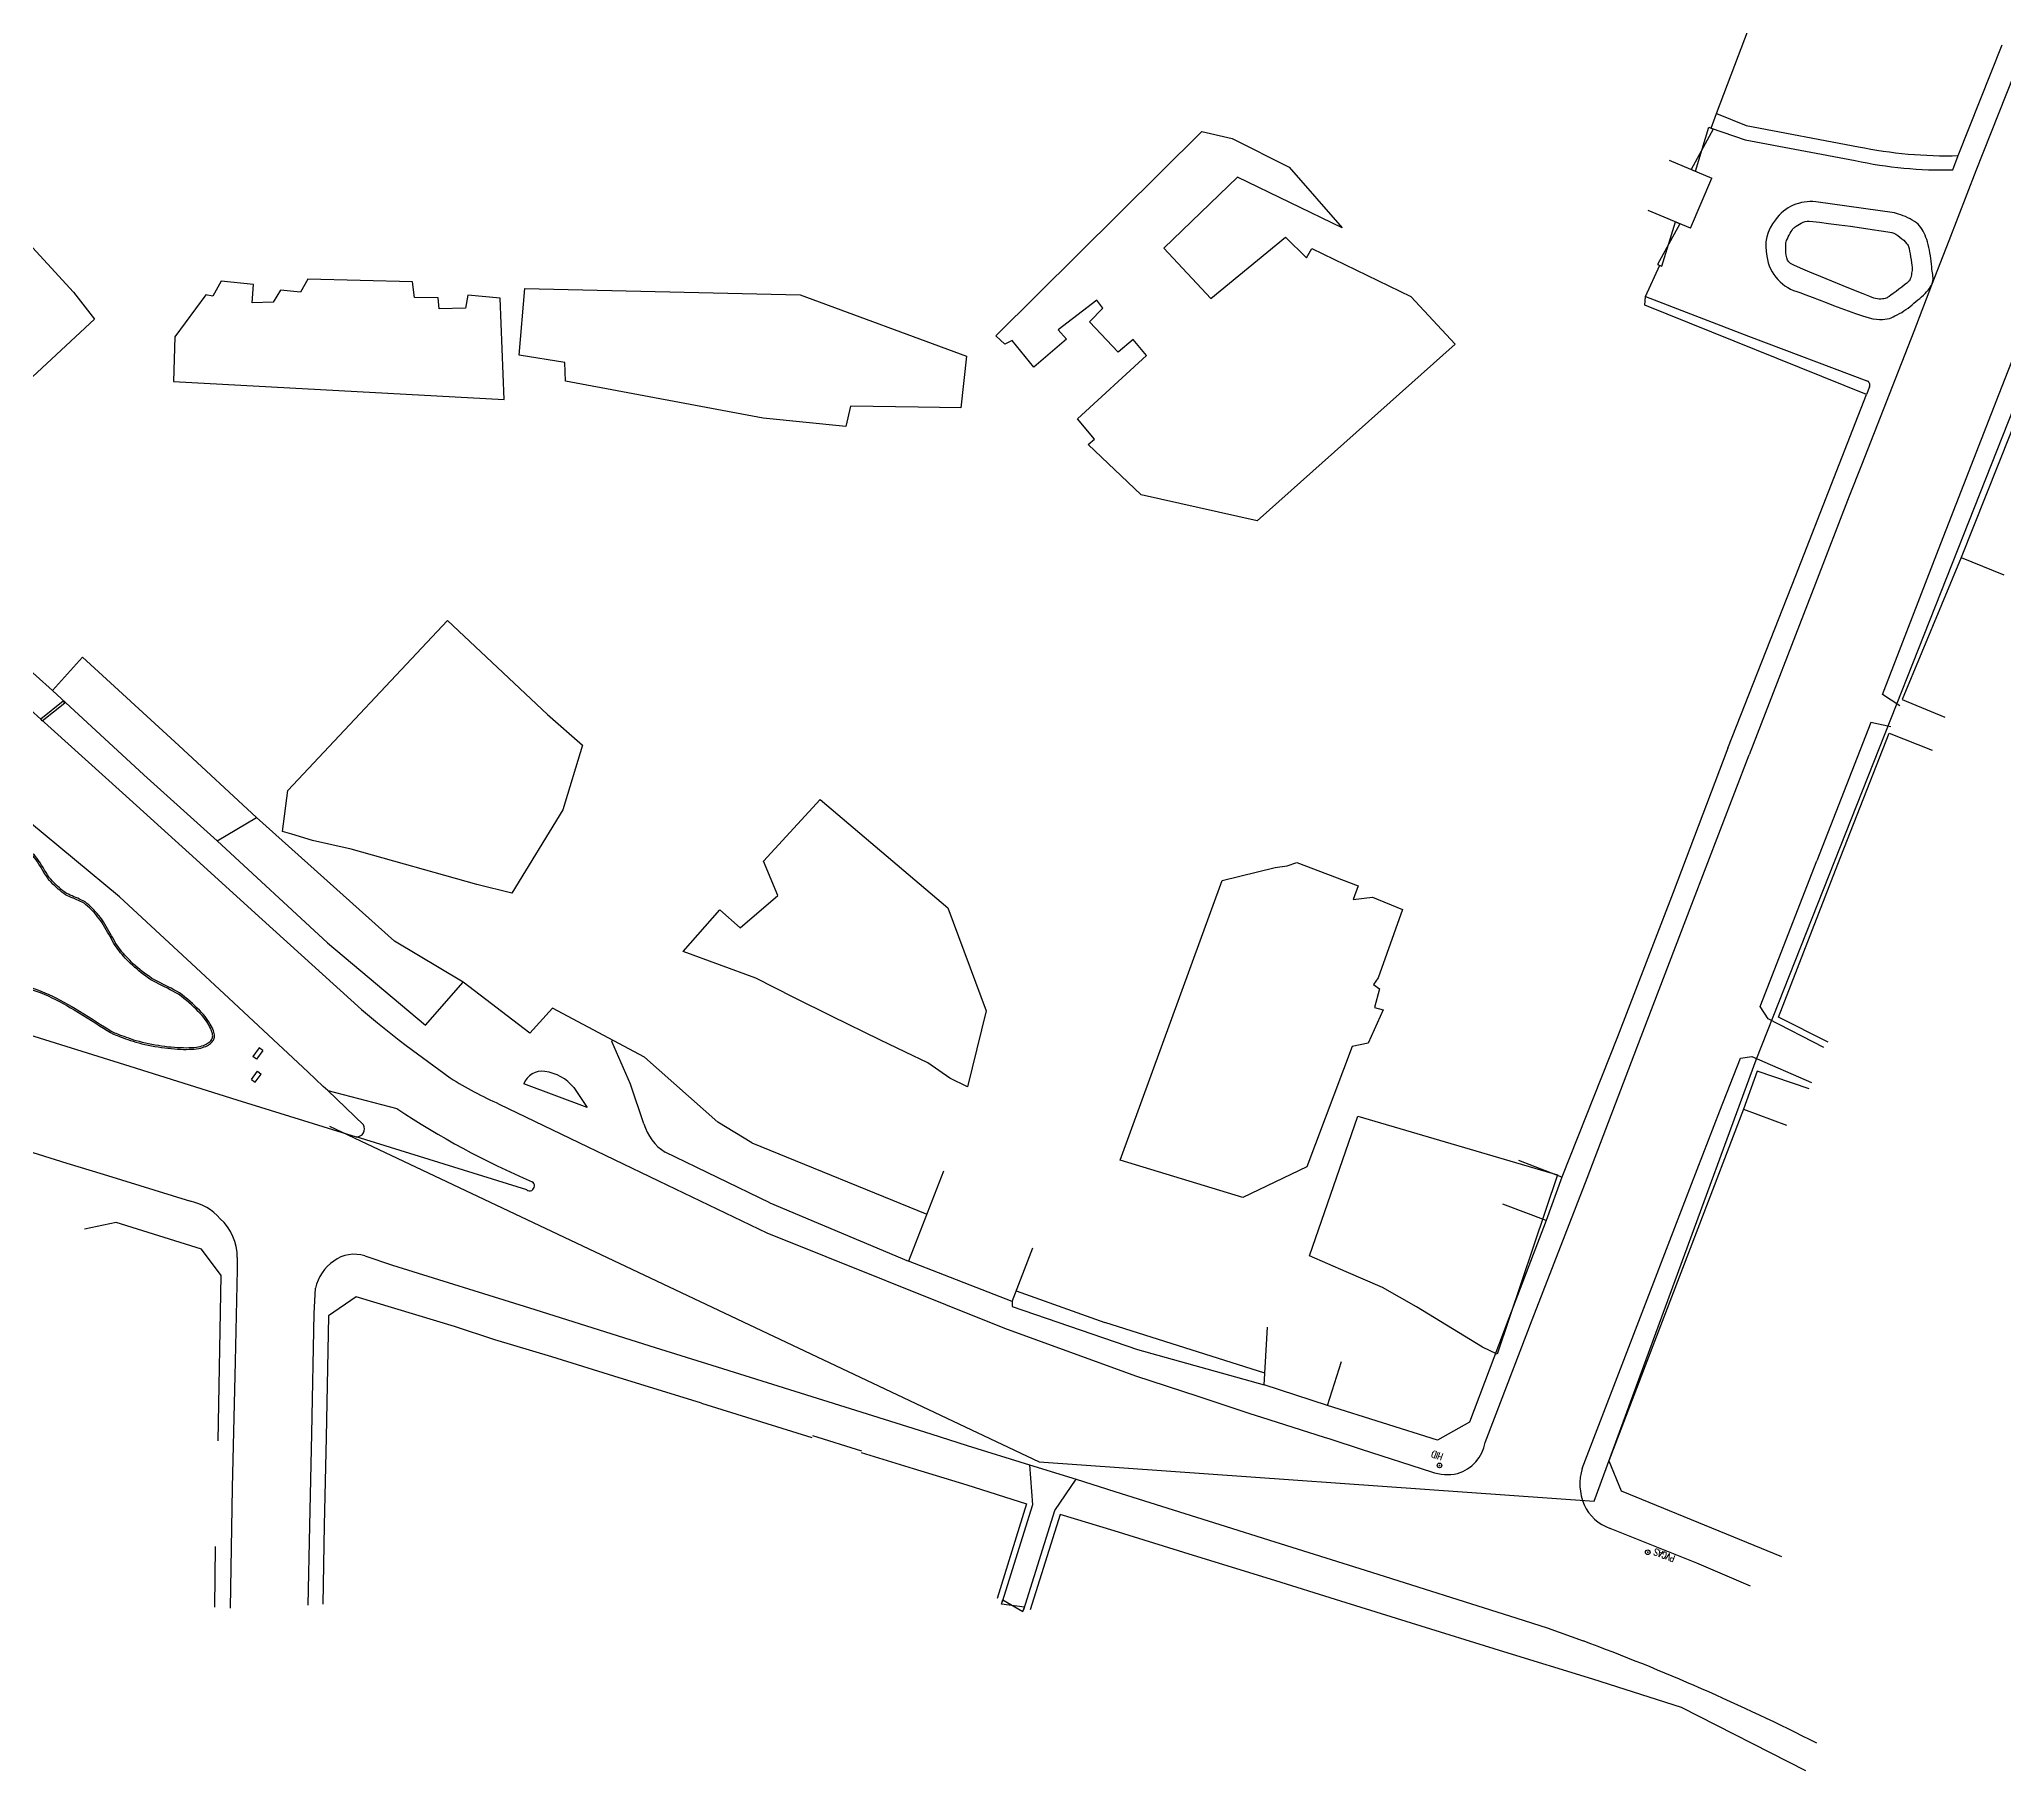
# Model space of a CAD drawing. Header units: metres. Extents: x 320405 to 332543, y 7395686 to 7410003.
# Drawn here: x 327335.7 to 327548.4, y 7397083.1 to 7397270.5 of the extents above; entities that cross this region are included whole.
import ezdxf

# ---------------------------------------------------------------- set-up
doc = ezdxf.new("R2010")
doc.units = ezdxf.units.M
doc.header["$LTSCALE"] = 10
doc.header["$MEASUREMENT"] = 0
doc.linetypes.add('CONTINUO', pattern=[0])
for name, color, linetype in [('Edificações', 30, 'Continuous'), ('POLIGONAL', 252, 'CONTINUO'), ('T-ALVENARIA', 45, 'CONTINUO'), ('T-CIMENTADO', 252, 'Continuous'), ('T-GRELHA', 252, 'CONTINUO'), ('T-GUIA', 230, 'Continuous'), ('T-HIDRANTE', 3, 'Continuous'), ('T-HIDRANTE-DESCRIÇÃO', 252, 'Continuous'), ('T-MONUMENTO', 252, 'CONTINUO'), ('T-MURETA', 45, 'CONTINUO'), ('T-MURO', 30, 'CONTINUO'), ('T-PORTAO', 45, 'CONTINUO'), ('T-PVGAS', 3, 'CONTINUO'), ('T-PVGAS-DESCRIÇÃO', 252, 'Continuous'), ('Vias Primárias', 230, 'Continuous')]:
    doc.layers.add(name, color=color, linetype=linetype)
doc.styles.add('SIMPLEX', font='simplex', dxfattribs={"height": 0.2})
doc.styles.get("Standard").update_dxf_attribs({"font": 'arial.ttf'})

# ---------------------------------------------------------------- blocks, each defined once
blk = doc.blocks.new('SIMB_CIRCULO')
at = {"color": 0, "linetype": 'Continuous'}
blk.add_circle((0, 0), 0.25, dxfattribs=at)
at = {"color": 0}
blk.add_point((0, 0), dxfattribs=at)
for tag in ['desc:', 'cota:', 'pto:']:
    blk.add_attdef(tag, (0, 0), '', height=1)
blk = doc.blocks.new('topografia ÁGUA BRANCA - LAPA_X')
at = {"layer": 'Edificações', "linetype": 'CONTINUO', "flags": 128}
for points in [[(154918.1666357777, 253103.6690254427), (154912.8387103996, 253090.0089691658), (154908.4506793341, 253078.8996234694), (154901.8010026821, 253062.1111927732), (154895.4636598431, 253046.7207364729)], [(154867.587171856, 253090.3010639187), (154878.767751309, 253086.0424243749)], [(154878.767751309, 253086.0424243749), (154891.568757572, 253081.2304157544)], [(154891.860800893, 253080.5773808346), (154891.5338688441, 253079.7349044496)], [(154883.9268410729, 253060.1319901502), (154891.5338688441, 253079.7349044496)], [(154771.0406470667, 252998.5182213782), (154767.3568616603, 253000.7185472132), (154759.4128265336, 253007.770783539), (154749.4452988585, 253013.0579512175), (154747.0087555578, 253010.3409097627), (154739.782992951, 253015.8247689354), (154732.3241889142, 253020.2794862548), (154717.3743918139, 253033.6097236527), (154708.9565602867, 253041.3907591848), (154698.5198945351, 253050.9333123576), (154695.2788932329, 253047.3182331815), (154679.3104260107, 253061.5942168486)], [(154876.6155114986, 253041.4302303409), (154883.9268410729, 253060.1319901502)], [(154887.5059300222, 253009.6253492235), (154882.133713549, 253012.2990031375), (154888.5316936387, 253028.8711120343), (154894.0613899888, 253043.0580890423)], [(154876.6155114986, 253041.4302303409), (154870.7288888425, 253025.8004959585), (154864.6996192185, 253010.1357714256), (154858.7321520169, 252994.9463683574), (154857.0177175628, 252990.2626063731), (154853.0164129858, 252979.6751195819), (154848.7661002612, 252968.4174903927), (154845.3218296931, 252966.4614855603), (154833.4088913452, 252970.1913918729), (154826.5366882587, 252972.3922575661), (154826.9110914984, 252978.6508379338)], [(154885.4839026793, 253004.5678861456), (154879.8535940332, 253006.4498159392), (154878.3554142784, 253002.3473414025), (154873.4382739544, 252989.4196890854), (154867.9370237998, 252975.0190210209), (154863.8436785955, 252964.2251394196), (154865.2167878882, 252961.0105682023), (154882.5736224423, 252953.9195676621)], [(154771.0406470667, 252998.5182213782), (154790.0040717691, 252990.7943820925)], [(154791.7996369129, 252995.4608263143), (154788.0468962016, 252985.7079330563)], [(154702.2704220439, 252989.7488402824), (154698.8398490707, 252989.0394638258)], [(154713.3675954447, 252966.1353970915), (154713.6520443643, 252984.0186836788), (154711.5151636363, 252986.8890172514), (154702.2704220439, 252989.7488402824)], [(154799.2640430256, 252981.3917734824), (154788.0468962016, 252985.7079330563)], [(154765.6623413391, 252970.3005067289), (154756.1587643888, 252973.2286093563), (154749.4601949372, 252975.3029861204), (154743.273992438, 252977.1234048151), (154738.9179187929, 252978.5464384869), (154728.2571418006, 252981.7336812301), (154725.2639803011, 252979.6743873552), (154725.0349466803, 252966.5054644671), (154724.8462082443, 252957.0299504513), (154724.7203132684, 252948.4668682674)], [(154799.6949807653, 252982.5117255638), (154809.2991234551, 252979.103808442)], [(154826.6125133311, 252973.6597607878), (154809.2991234551, 252979.103808442)], [(154765.6623413391, 252970.3005067289), (154777.6175421944, 252966.6251752168)], [(154777.6760141814, 252966.8164368876), (154782.9919276559, 252965.1912705772)], [(154782.9334556689, 252965.0000089064), (154788.5856596448, 252963.2712711417), (154794.3890570494, 252961.5044246571), (154800.8437951108, 252959.4889011432), (154797.6788099732, 252949.2124560292)], [(154885.2565542647, 252930.7316008364), (154871.7728835819, 252937.537206815), (154862.1766979726, 252940.6087048917), (154852.5368235304, 252943.5557280504), (154842.54723953, 252946.6446934459), (154834.8740961194, 252949.0129031007), (154827.2697065971, 252951.3543688089), (154818.9253367008, 252953.910914321), (154810.3288896586, 252956.5482722826), (154804.496567578, 252958.3273510908), (154801.2539290721, 252947.9875198195)], [(154713.0294920702, 252948.1380101964), (154713.0827597998, 252954.7047765069)]]:
    blk.add_lwpolyline(points, dxfattribs=at)
at = {"layer": 'Edificações', "linetype": 'CONTINUO'}
blk.add_arc((154891.3917048687, 253080.7594164369), 0.5031779412594335, 338.7909501782512, 69.39832671306284, dxfattribs=at)
at = {"layer": 'POLIGONAL', "color": 252, "linetype": 'CONTINUO', "flags": 128}
blk.add_lwpolyline([(154725.3533, 253000.2139), (154802.1953725013, 252964.0236029522), (154862.269367239, 252959.887357092), (154879.7358836036, 253007.6994574898), (154911.7327730487, 253089.0926030147)], dxfattribs=at)
at = {"layer": 'T-ALVENARIA', "flags": 128}
for points in [[(154870.1386137669, 253105.0732596354), (154874.7502261884, 253103.1411543396)], [(154872.4675141223, 253097.6927021611), (154874.7502261884, 253103.1411543396)], [(154872.4675141223, 253097.6927021611), (154867.8559017008, 253099.6248074569)]]:
    blk.add_lwpolyline(points, dxfattribs=at)
at = {"layer": 'T-CIMENTADO', "flags": 128}
for points in [[(154901.4256789707, 253105.6200074063), (154906.1437939937, 253117.6289089945)], [(154875.2591710871, 253110.126834305), (154878.4799117317, 253108.8353930471), (154890.6180505322, 253106.5571124913)], [(154695.2788932329, 253047.3182331815), (154705.1746860966, 253038.2322572611), (154713.145088255, 253031.1002060628), (154717.3743918139, 253033.6097236527)], [(154713.145088255, 253031.1002060628), (154725.1064352149, 253020.0798249132), (154735.7121308685, 253011.1696551809), (154739.782992951, 253015.8247689354)], [(154755.8738687879, 253009.4392644251), (154755.9602718082, 253009.602154)], [(154759.3701996883, 253000.5369896409), (154757.9114420055, 253004.8261972729), (154755.8738687879, 253009.4392644251)], [(154753.209487629, 253002.2895436765), (154746.3536902019, 253004.8428802593)], [(154751.7729432767, 253004.4553668528), (154753.209487629, 253002.2895436765)], [(154772.9941228996, 252992.019630738), (154761.669515155, 252997.4577766143)], [(154858.7321520169, 252994.9463683574), (154854.0569733241, 252996.7201053075)], [(154772.9941228996, 252992.019630738), (154788.0468962016, 252985.7079330563)], [(154857.0177175628, 252990.2626063731), (154852.331357929, 252992.0057974681)], [(154799.2640430256, 252981.3917734824), (154799.2427019167, 252980.8412399569), (154812.8253242518, 252976.1987570998), (154826.5366882587, 252972.3922575661)], [(154833.4088913452, 252970.1913918729), (154834.9183851197, 252974.9581195917)]]:
    blk.add_lwpolyline(points, dxfattribs=at)
blk.add_lwpolyline([(154885.2897524023, 253098.4894715433), (154885.6930266968, 253098.4533927216), (154886.4232788818, 253098.3698058549), (154887.3988141581, 253098.2494989281), (154888.5379377267, 253098.1032599261), (154889.7589547884, 253097.9418768334), (154890.9801705441, 253097.7761376351), (154892.1198901946, 253097.6168303158), (154893.0964189409, 253097.4747428605), (154893.8280619839, 253097.3606632537), (154894.2331245243, 253097.2853794805), (154894.4528558653, 253097.2105297041), (154894.6790537993, 253097.0966422718), (154894.9058462619, 253096.9528404439), (154895.1273611885, 253096.7882474813), (154895.3377265146, 253096.6119866443), (154895.5310701756, 253096.4331811934), (154895.7015201069, 253096.2609543892), (154895.843204244, 253096.1044294922), (154895.9502505224, 253095.9727297629), (154896.0167868776, 253095.8749784617), (154896.0645538643, 253095.7495270046), (154896.117628989, 253095.5423002188), (154896.173645614, 253095.2737814823), (154896.2302371021, 253094.9644541735), (154896.2850368157, 253094.6348016703), (154896.3356781173, 253094.3053073508), (154896.3797943695, 253093.9964545931), (154896.4150189348, 253093.7287267752), (154896.4389851758, 253093.5226072752), (154896.449326455, 253093.3985794713), (154896.447963246, 253093.3052647579), (154896.4387820918, 253093.1827235551), (154896.422365459, 253093.0385977793), (154896.3992958146, 253092.8805293475), (154896.3701556248, 253092.7161601757), (154896.3355273566, 253092.5531321809), (154896.2959934765, 253092.3990872793), (154896.2521364512, 253092.2616673877), (154896.2045387473, 253092.1485144225), (154896.1537828315, 253092.0672703004), (154896.0537587099, 253091.9692927947), (154895.8712935642, 253091.8112678431), (154895.6263756243, 253091.6088296084), (154895.3389931207, 253091.3776122534), (154895.0291342833, 253091.1332499408), (154894.7167873423, 253090.8913768336), (154894.4219405279, 253090.6676270944), (154894.1645820702, 253090.4776348861), (154893.9647001993, 253090.3370343714), (154893.8422831454, 253090.2614597131), (154893.7558120062, 253090.2217895143), (154893.6512226029, 253090.1805853027), (154893.5296852509, 253090.1410056285), (154893.392370266, 253090.1062090422), (154893.2404479634, 253090.0793540937), (154893.0750886587, 253090.0635993334), (154892.8974626674, 253090.0621033115), (154892.7087403051, 253090.0780245782), (154892.5100918871, 253090.1145216838), (154892.302687729, 253090.1747531784), (154891.8957413485, 253090.3280760908), (154891.153861005, 253090.6195001086), (154890.1613091269, 253091.0156627702), (154889.0023481428, 253091.4832016145), (154887.7612404808, 253091.9887541799), (154886.5222485694, 253092.498958005), (154885.3696348368, 253092.9804506283), (154884.3876617117, 253093.3998695886), (154883.6605916221, 253093.7238524242), (154883.2726869967, 253093.9190366738), (154883.1045100049, 253094.0718094676), (154882.9769584485, 253094.2807169817), (154882.884798204, 253094.530635324), (154882.8227951482, 253094.8064406028), (154882.7857151576, 253095.0930089259), (154882.7683241088, 253095.3752164016), (154882.7653878784, 253095.6379391376), (154882.7716723431, 253095.8660532422), (154882.7819433795, 253096.0444348232), (154882.7909668641, 253096.1579599888), (154882.814664766, 253096.259156425), (154882.8681979369, 253096.4030309705), (154882.945190577, 253096.578178462), (154883.0392668872, 253096.7731937368), (154883.1440510677, 253096.9766716317), (154883.2531673192, 253097.1772069836), (154883.3602398422, 253097.3633946295), (154883.4588928373, 253097.5238294064), (154883.5427505049, 253097.6471061512), (154883.6054370457, 253097.7218197008), (154883.6739483639, 253097.781870032), (154883.7765575527, 253097.8641354057), (154883.9088045953, 253097.9616780853), (154884.0662294751, 253098.0675603344), (154884.2443721755, 253098.1748444164), (154884.4387726797, 253098.276592595), (154884.6449709712, 253098.3658671334), (154884.8585070332, 253098.4357302953), (154885.0749208491, 253098.4792443441)], close=True, dxfattribs=at)
at = {"layer": 'T-CIMENTADO'}
for centre, radius, start, end in [((154900.0329732189, 253152.34865461), 46.74939677471713, 258.3816686125286, 271.7071443704733), ((154748.3313987245, 253004.1101416901), 2.109084353748922, 81.47190857951564, 159.6703942599491), ((154747.9481691367, 253001.262388609), 4.982369645803053, 39.85563041140361, 81.97000402153627), ((154764.6426582748, 253002.0759683653), 5.49247440234987, 196.2720047331923, 237.2269927690115)]:
    blk.add_arc(centre, radius, start, end, dxfattribs=at)
at = {"layer": 'T-GRELHA', "flags": 128}
for points in [[(154694.0089786836, 253044.2623617735), (154696.4496179747, 253046.2245972055)], [(154694.182903244, 253044.0460334427), (154694.0089786836, 253044.2623617735)], [(154694.182903244, 253044.0460334427), (154696.6235425351, 253046.0082688747)], [(154696.6235425351, 253046.0082688747), (154696.4496179747, 253046.2245972055)]]:
    blk.add_lwpolyline(points, dxfattribs=at)
at = {"layer": 'T-GUIA', "ltscale": 5, "flags": 128}
for points in [[(154874.6585517567, 253108.5414095317), (154878.372945034, 253107.2904085786), (154890.2674060738, 253105.0584199374)], [(154900.8546327843, 253104.0682805314), (154901.4256789707, 253105.6200074063)], [(154894.5167170552, 253099.3944965439), (154886.0147203936, 253100.5781407428)], [(154884.3111067097, 253090.7588384493), (154884.9525145276, 253090.5147599949), (154885.6476265004, 253090.2490758871), (154886.3852592206, 253089.9674791878), (154887.1542292808, 253089.6756629587), (154887.9433532733, 253089.3793202618), (154888.7414477906, 253089.0841441588), (154889.5373294253, 253088.7958277117), (154890.3198147697, 253088.5200639823), (154891.0777204164, 253088.2625460324), (154891.7998629578, 253088.0289669238), (154892.2218239663, 253087.9461949642), (154892.6010026314, 253087.8914040153), (154892.9415631226, 253087.8629431848), (154893.2476696093, 253087.8591615801), (154893.523486261, 253087.878408309), (154893.7731772472, 253087.9190324789), (154894.0009067372, 253087.9793831974), (154894.2108389006, 253088.0578095721), (154894.4071379068, 253088.1526607105), (154894.5939679252, 253088.2622857202), (154894.8445794597, 253088.3756160426), (154895.0898632947, 253088.5009892191), (154895.3297965492, 253088.6373251249), (154895.564356342, 253088.7835436352), (154895.7935197921, 253088.9385646251), (154896.0172640182, 253089.1013079701), (154896.2355661393, 253089.2706935451), (154896.4484032743, 253089.4456412256), (154896.6557525419, 253089.6250708866), (154896.8575910613, 253089.8079024034), (154897.0722352557, 253089.9799287004), (154897.2802114664, 253090.1539921765), (154897.4803853395, 253090.3298082794), (154897.6716225206, 253090.5070924574), (154897.8527886558, 253090.6855601583), (154898.0227493909, 253090.8649268301), (154898.1803703717, 253091.0449079208), (154898.3245172442, 253091.2252188784), (154898.4540556542, 253091.4055751509), (154898.5678512476, 253091.5856921862), (154898.6266060607, 253091.7394184606), (154898.669662295, 253091.8939040889), (154898.6981985424, 253092.0504322148), (154898.7133933948, 253092.2102859811), (154898.7164254441, 253092.3747485313), (154898.7084732822, 253092.5451030086), (154898.6907155011, 253092.7226325562), (154898.6643306926, 253092.9086203176), (154898.6304974486, 253093.1043494357), (154898.5903943611, 253093.3111030539), (154898.5675748393, 253093.5862339524), (154898.5394866081, 253093.8715574777), (154898.5059522101, 253094.1649586133), (154898.4667941876, 253094.4643223425), (154898.421835083, 253094.7675336488), (154898.3708974386, 253095.0724775157), (154898.3138037969, 253095.3770389265), (154898.2503767002, 253095.6791028646), (154898.1804386909, 253095.9765543137), (154898.1038123114, 253096.2672782571), (154898.0265360696, 253096.5164460994), (154897.9418398171, 253096.756639044), (154897.8491693712, 253096.9877247155), (154897.7479705491, 253097.2095707384), (154897.6376891679, 253097.4220447372), (154897.5177710448, 253097.6250143366), (154897.3876619971, 253097.8183471612), (154897.2468078419, 253098.0019108354), (154897.0946543964, 253098.1755729838), (154896.9306474778, 253098.3392012311), (154896.7012864029, 253098.4911170234), (154896.4621723681, 253098.6328278714), (154896.2159600694, 253098.7642951075), (154895.9653042028, 253098.8854800641), (154895.7128594644, 253098.9963440734), (154895.4612805502, 253099.0968484678), (154895.2132221562, 253099.1869545798), (154894.9713389783, 253099.2666237415), (154894.7382857127, 253099.3358172855), (154894.5167170552, 253099.3944965439)], [(154725.1553300619, 253004.0862051021), (154732.6385838618, 253002.1469956161)], [(154746.6934889497, 252993.3523877166), (154728.224430391, 252999.0678546451)], [(154801.1504651936, 252963.694632057), (154801.509164914, 252959.3561782705), (154798.2265474451, 252948.855043255)], [(154800.5657310074, 252948.0405649896), (154803.9135469976, 252958.7630007753), (154806.2248546104, 252962.1359252197)]]:
    blk.add_lwpolyline(points, dxfattribs=at)
at = {"layer": 'T-GUIA', "ltscale": 5}
for centre, radius, start, end in [((154899.8584844888, 253150.5146946536), 46.4570952194638, 258.0855921491681, 271.2286490861913), ((154885.4760454458, 253095.9255038222), 4.683716581341778, 83.39578950071657, 144.6838217893321), ((154885.1002569758, 253095.7428240053), 4.49762898979075, 140.0123014409326, 193.6044501431483), ((154885.3818480169, 253095.3331613712), 4.697969469983217, 187.9313813872507, 256.8256048717024), ((154781.3074287692, 253074.8753652893), 87.51041206589935, 236.2100952431233, 247.1214386792696), ((154728.2639643965, 252999.9445052475), 0.877541575254273, 267.4179017394494, 30.58760749622192), ((154747.0003676062, 252993.7935784563), 0.5374232769339222, 235.1787175702079, 57.99510858156678)]:
    blk.add_arc(centre, radius, start, end, dxfattribs=at)
at = {"layer": 'T-MONUMENTO', "flags": 128}
for points in [[(154717.7301917245, 253008.6839552596), (154717.035904144, 253007.7619278777)], [(154718.1066913486, 253008.4004506496), (154717.412403768, 253007.4784232676)], [(154718.1066913486, 253008.4004506496), (154717.7301917245, 253008.6839552596)], [(154716.8905098375, 253005.2574159947), (154717.5403393192, 253006.1469469326)], [(154717.4124061188, 253007.4784263907), (154717.0359064947, 253007.7619310007)], [(154717.5403393192, 253006.1469469326), (154717.9486074692, 253005.8486945964)], [(154716.8905098375, 253005.2574159947), (154717.2987779875, 253004.9591636585)], [(154717.2987779875, 253004.9591636585), (154717.9486074692, 253005.8486945964)]]:
    blk.add_lwpolyline(points, dxfattribs=at)
at = {"layer": 'T-MURETA', "flags": 128}
blk.add_lwpolyline([(154701.9520328358, 253010.1278105125), (154702.1346358524, 253010.0637679605), (154702.3309746799, 253009.9922566131), (154702.5407285885, 253009.9143202969), (154702.7635768484, 253009.831002838), (154702.9991987298, 253009.7433480629), (154703.2472735029, 253009.6523997977), (154703.5074804377, 253009.5592018687), (154703.7794988045, 253009.4647981024), (154704.0630078734, 253009.3702323249), (154704.3576869146, 253009.2765483625), (154704.6822393869, 253009.1951049801), (154705.0161673907, 253009.1160059175), (154705.3579972151, 253009.0396698535), (154705.706255149, 253008.9665154665), (154706.0594674816, 253008.8969614349), (154706.4161605018, 253008.8314264372), (154706.7748604987, 253008.770329152), (154707.1340937613, 253008.7140882579), (154707.4923865787, 253008.6631224332), (154707.8482652399, 253008.6178503565), (154708.1943167814, 253008.583713148), (154708.5353666995, 253008.5558026541), (154708.8703012379, 253008.5342331629), (154709.1980066404, 253008.5191189625), (154709.5173691506, 253008.5105743411), (154709.8272750122, 253008.5087135866), (154710.1266104692, 253008.5136509872), (154710.414261765, 253008.525500831), (154710.6891151435, 253008.5443774061), (154710.9500568485, 253008.5703950006), (154711.1749497902, 253008.6100879822), (154711.3849776872, 253008.6567614637), (154711.5803009247, 253008.7101406374), (154711.7610798877, 253008.7699506958), (154711.9274749615, 253008.8359168311), (154712.0796465312, 253008.9077642358), (154712.2177549819, 253008.9852181022), (154712.3419606988, 253009.0680036226), (154712.452424067, 253009.1558459894), (154712.5493054718, 253009.2484703951), (154712.636118835, 253009.3357750248), (154712.7094677603, 253009.4279076542), (154712.7693093883, 253009.5251890518), (154712.8156008593, 253009.6279399863), (154712.848299314, 253009.7364812263), (154712.8673618927, 253009.8511335401), (154712.8727457361, 253009.9722176964), (154712.8644079845, 253010.1000544639), (154712.8423057784, 253010.234964611), (154712.8063962584, 253010.3772689062), (154712.757467301, 253010.5380154664), (154712.694594963, 253010.7061475696), (154712.6176860372, 253010.881335842), (154712.5266473166, 253011.0632509099), (154712.4213855939, 253011.2515633995), (154712.3018076619, 253011.445943937), (154712.1678203137, 253011.6460631486), (154712.019330342, 253011.8515916606), (154711.8562445396, 253012.0622000992), (154711.6784696994, 253012.2775590907), (154711.4662561697, 253012.5119440345), (154711.2403584876, 253012.7495356457), (154711.0018747457, 253012.9891194131), (154710.7519030364, 253013.2294808249), (154710.4915414522, 253013.4694053697), (154710.2218880858, 253013.7076785359), (154709.9440410296, 253013.9430858121), (154709.6590983761, 253014.1744126866), (154709.368158218, 253014.4004446479), (154709.0723186476, 253014.6199671846), (154708.7748508386, 253014.792728207), (154708.4745481006, 253014.9589166954), (154708.1723768243, 253015.1196840522), (154707.8693034002, 253015.2761816796), (154707.5662942189, 253015.42956098), (154707.2643156713, 253015.5809733556), (154706.9643341478, 253015.7315702088), (154706.6673160392, 253015.8825029419), (154706.3742277359, 253016.034922957), (154706.0860356289, 253016.1899816565), (154705.8154460774, 253016.3743736905), (154705.5509739901, 253016.5621591379), (154705.2928742442, 253016.7529413254), (154705.0414017173, 253016.9463235795), (154704.7968112867, 253017.1419092271), (154704.5593578297, 253017.3393015946), (154704.3292962236, 253017.538104009), (154704.106881346, 253017.7379197967), (154703.8923680742, 253017.9383522845), (154703.6860112856, 253018.139004799), (154703.5041607881, 253018.323920467), (154703.3300010781, 253018.5092058575), (154703.1628115827, 253018.6954073396), (154703.001871729, 253018.8830712823), (154702.846460944, 253019.0727440548), (154702.6958586547, 253019.2649720262), (154702.5493442882, 253019.4603015654), (154702.4061972714, 253019.6592790417), (154702.2656970315, 253019.8624508241), (154702.1271229955, 253020.0703632817), (154701.9864426597, 253020.3101832647), (154701.8464481048, 253020.5542232985), (154701.7066194811, 253020.8014163898), (154701.5664369387, 253021.0506955452), (154701.4253806276, 253021.3009937713), (154701.2829306979, 253021.5512440746), (154701.1385672998, 253021.8003794617), (154700.9917705834, 253022.0473329393), (154700.8420206988, 253022.2910375139), (154700.6887977961, 253022.5304261921), (154700.5193298974, 253022.754451746), (154700.3460918341, 253022.9726322795), (154700.1693063095, 253023.1845056617), (154699.9891960267, 253023.3896097621), (154699.8059836894, 253023.5874824498), (154699.6198920005, 253023.7776615942), (154699.4311436636, 253023.9596850645), (154699.239961382, 253024.1330907301), (154699.0465678589, 253024.2974164602), (154698.8511857977, 253024.4522001242), (154698.6526284097, 253024.5595920678), (154698.4526133139, 253024.6587835944), (154698.2514486375, 253024.7515784836), (154698.0494425076, 253024.8397805154), (154697.8469030511, 253024.9251934694), (154697.6441383953, 253025.0096211257), (154697.4414566672, 253025.0948672638), (154697.2391659939, 253025.1827356637), (154697.0375745023, 253025.275030105), (154696.8369903198, 253025.3735543676), (154696.6409526138, 253025.5109369125), (154696.4463426502, 253025.6562886758), (154696.2532727355, 253025.8095452747), (154696.0618551762, 253025.9706423269), (154695.8722022787, 253026.1395154492), (154695.6844263494, 253026.3161002594), (154695.498639695, 253026.5003323744), (154695.3149546216, 253026.6921474118), (154695.1334834359, 253026.8914809889), (154694.9543384443, 253027.0982687228), (154694.7861549029, 253027.3612067123), (154694.6200056262, 253027.6285149128), (154694.455486378, 253027.8971737607), (154694.2921929224, 253028.1641636928), (154694.1297210235, 253028.4264651455), (154693.9676664453, 253028.6810585556), (154693.8056249518, 253028.9249243595), (154693.643192307, 253029.1550429941), (154693.479964275, 253029.3683948958), (154693.3155366198, 253029.5619605014), (154693.1365285766, 253029.6603548208), (154692.9562988945, 253029.7373095007), (154692.775229794, 253029.794190761), (154692.5937034953, 253029.832364822), (154692.4121022188, 253029.8531979035), (154692.2308081848, 253029.8580562257), (154692.0502036136, 253029.8483060086), (154691.8706707257, 253029.8253134722), (154691.6925917412, 253029.7904448365), (154691.5163488806, 253029.7450663217), (154691.3412423369, 253029.708892617), (154691.1688019352, 253029.6638294447), (154690.9994754731, 253029.6101309965), (154690.8337107484, 253029.548051464), (154690.6719555588, 253029.4778450388), (154690.514657702, 253029.3997659125), (154690.3622649759, 253029.3140682767), (154690.215225178, 253029.221006323), (154690.0739861063, 253029.120834243), (154689.9389955583, 253029.0138062284), (154689.8146961309, 253028.9210995999), (154689.6972987137, 253028.8207773515), (154689.5870089955, 253028.7118256064), (154689.4840326649, 253028.5932304877), (154689.3885754107, 253028.4639781186), (154689.3008429215, 253028.3230546223), (154689.2210408861, 253028.169446122), (154689.1493749931, 253028.0021387408), (154689.0860509313, 253027.8201186018), (154689.0312743894, 253027.6223718283), (154689.0317228222, 253027.3589813882), (154689.0383136816, 253027.0808003875), (154689.0484361857, 253026.789778777), (154689.0594795524, 253026.4878665073), (154689.0688329998, 253026.1770135293), (154689.0738857458, 253025.8591697938), (154689.0720270086, 253025.5362852513), (154689.0606460061, 253025.2103098529), (154689.0371319564, 253024.8831935491), (154688.9988740774, 253024.5568862909), (154688.8614452824, 253024.2591295161), (154688.7090096582, 253023.9645185679), (154688.5439149867, 253023.6734402765), (154688.3685090498, 253023.3862814724), (154688.1851396296, 253023.1034289856), (154687.9961545079, 253022.8252696468), (154687.8039014668, 253022.552190286), (154687.6107282881, 253022.2845777337), (154687.4189827539, 253022.0228188201), (154687.231012646, 253021.7673003756), (154687.0823189621, 253021.5375199968), (154686.9400869827, 253021.3135955195), (154686.8046552039, 253021.0947555457), (154686.6763621219, 253020.8802286774), (154686.555546233, 253020.6692435167), (154686.4425460331, 253020.4610286657), (154686.3377000185, 253020.2548127265), (154686.2413466853, 253020.049824301), (154686.1538245297, 253019.8452919914), (154686.0754720479, 253019.6404443997), (154686.0070097761, 253019.4018092216), (154685.9483710165, 253019.1632978386), (154685.8998711111, 253018.9261207259), (154685.8618254024, 253018.6914883587), (154685.8345492323, 253018.4606112122), (154685.8183579432, 253018.2346997614), (154685.8135668772, 253018.0149644817), (154685.8204913767, 253017.8026158481), (154685.8394467837, 253017.5988643359), (154685.8707484405, 253017.4049204201), (154685.9311326038, 253017.2451658213), (154686.0034984945, 253017.0962354514), (154686.0871662477, 253016.9579354678), (154686.1814559986, 253016.8300720276), (154686.2856878826, 253016.7124512883), (154686.3991820349, 253016.604879407), (154686.5212585909, 253016.5071625412), (154686.6512376857, 253016.419106848), (154686.7884394545, 253016.3405184847), (154686.9321840328, 253016.2712036086), (154687.0250087063, 253016.2396505766), (154687.1264578445, 253016.2152450312), (154687.2392929676, 253016.1960548146), (154687.3662755954, 253016.180147769), (154687.5101672483, 253016.1655917365), (154687.6737294461, 253016.1504545593), (154687.8597237091, 253016.1328040795), (154688.0709115572, 253016.1107081394), (154688.3100545106, 253016.0822345809), (154688.5799140893, 253016.0454512464), (154688.9985472733, 253015.9625013116), (154689.4464325192, 253015.8695545374), (154689.9193437434, 253015.7668560187), (154690.4130548623, 253015.6546508501), (154690.9233397923, 253015.5331841261), (154691.44597245, 253015.4027009416), (154691.9767267518, 253015.263446391), (154692.511376614, 253015.1156655693), (154693.0456959532, 253014.9596035708), (154693.5754586858, 253014.7955054904), (154694.0098735315, 253014.6248638547), (154694.436525979, 253014.4466007244), (154694.8564363203, 253014.2608855922), (154695.2706248475, 253014.067887951), (154695.6801118526, 253013.8677772933), (154696.0859176276, 253013.6607231119), (154696.4890624643, 253013.4468948996), (154696.890566655, 253013.2264621491), (154697.2914504916, 253012.9995943531), (154697.692734266, 253012.7664610042), (154698.1683948942, 253012.4764319931), (154698.6420744307, 253012.1835551785), (154699.110371554, 253011.8910788167), (154699.5698849425, 253011.6022511644), (154700.0172132747, 253011.320320478), (154700.448955229, 253011.048535014), (154700.8617094838, 253010.790143029), (154701.2520747175, 253010.5483927795), (154701.6166496087, 253010.3265325218)], close=True, dxfattribs=at)
blk.add_lwpolyline([(154702.0120789178, 253010.2974998405), (154702.19400792, 253010.2337742466), (154702.3895394845, 253010.162622254), (154702.5983502065, 253010.0850838809), (154702.8201166811, 253010.0021991457), (154703.0545155032, 253009.9150080663), (154703.301223268, 253009.8245506612), (154703.5599165705, 253009.7318669485), (154703.8302720057, 253009.6379969465), (154704.1119661687, 253009.5439806734), (154704.4046756545, 253009.4508581474), (154704.7272045854, 253009.3700110432), (154705.0589427851, 253009.2915109555), (154705.3984076047, 253009.2157711355), (154705.7441163952, 253009.1432048344), (154706.0945865075, 253009.0742253033), (154706.4483352927, 253009.0092457935), (154706.8038801017, 253008.948679556), (154707.1597382855, 253008.8929398422), (154707.5144271952, 253008.842439903), (154707.8664641816, 253008.7975929898), (154708.2089672835, 253008.7645206541), (154708.5461803952, 253008.7375818892), (154708.8769480988, 253008.7168439884), (154709.2001149763, 253008.7023742454), (154709.5145256098, 253008.6942399539), (154709.8190245812, 253008.6925084072), (154710.1124564727, 253008.697246899), (154710.3936658663, 253008.7085227229), (154710.6614973441, 253008.7264031724), (154710.914795488, 253008.7509555411), (154711.1282238039, 253008.7888397875), (154711.3262734698, 253008.8331309847), (154711.5092545876, 253008.8834968709), (154711.6774772591, 253008.9396051843), (154711.831251586, 253009.0011236629), (154711.9708876702, 253009.0677200449), (154712.0966956135, 253009.1390620683), (154712.2089855178, 253009.2148174714), (154712.3080674847, 253009.2946539921), (154712.3942516163, 253009.3782393688), (154712.473610434, 253009.4514385687), (154712.5403423823, 253009.5285586323), (154712.5944083254, 253009.6101038293), (154712.6357691277, 253009.6965784291), (154712.6643856533, 253009.7884867017), (154712.6802187666, 253009.8863329166), (154712.6832293317, 253009.9906213434), (154712.6733782128, 253010.101856252), (154712.6506262744, 253010.2205419119), (154712.6149343805, 253010.3471825928), (154712.5688167511, 253010.4964071632), (154712.5095261458, 253010.6537392577), (154712.4368686803, 253010.8188271097), (154712.3506504699, 253010.9913189525), (154712.2506776301, 253011.1708630195), (154712.1367562763, 253011.3571075441), (154712.008692524, 253011.5497007596), (154711.8662924886, 253011.7482908995), (154711.7093622854, 253011.9525261971), (154711.5377080299, 253012.1620548858), (154711.3301403235, 253012.3911036118), (154711.1087332511, 253012.6238586555), (154710.8745653835, 253012.8590847101), (154710.6287152916, 253013.0955464688), (154710.3722615461, 253013.3320086248), (154710.1062827181, 253013.5672358714), (154709.8318573783, 253013.7999929018), (154709.5500640974, 253014.029044409), (154709.2619814464, 253014.2531550865), (154708.9686879961, 253014.4710896274), (154708.6731055554, 253014.6423296102), (154708.3743577457, 253014.8073036375), (154708.0734114264, 253014.9671571975), (154707.7712334569, 253015.1230357783), (154707.4687906966, 253015.2760848679), (154707.1670500051, 253015.4274499544), (154706.8669782417, 253015.5782765257), (154706.5695422659, 253015.72971007), (154706.2757089371, 253015.8828960751), (154705.9864451147, 253016.0389800294), (154705.713791931, 253016.2249372713), (154705.4469708045, 253016.4145179929), (154705.1862774267, 253016.6073022366), (154704.9320074889, 253016.8028700451), (154704.6844566825, 253017.0008014608), (154704.443920699, 253017.2006765264), (154704.2106952296, 253017.4020752843), (154703.9850759659, 253017.6045777772), (154703.7673585991, 253017.8077640475), (154703.5578388207, 253018.0112141378), (154703.3733159133, 253018.1991229755), (154703.1965817593, 253018.3873881495), (154703.0269318326, 253018.5765221336), (154702.8636616069, 253018.7670374017), (154702.7060665559, 253018.9594464274), (154702.5534421533, 253019.1542616847), (154702.4050838728, 253019.3519956472), (154702.2602871884, 253019.5531607888), (154702.1183475736, 253019.7582695831), (154701.9785605021, 253019.9678345041), (154701.8370030942, 253020.2084588888), (154701.6963842288, 253020.4529830832), (154701.5561944316, 253020.7003382966), (154701.4159242279, 253020.9494557384), (154701.2750641433, 253021.1992666181), (154701.1331047031, 253021.4487021447), (154700.9895364329, 253021.6966935277), (154700.8438498582, 253021.9421719765), (154700.6955355044, 253022.1840687004), (154700.544083897, 253022.4213149087), (154700.3780183452, 253022.64165524), (154700.2084612707, 253022.8558854485), (154700.0355678785, 253023.0636147172), (154699.8594933738, 253023.2644522297), (154699.6803929621, 253023.4580071693), (154699.4984218483, 253023.6438887191), (154699.313735238, 253023.8217060627), (154699.1264883362, 253023.9910683833), (154698.9368363482, 253024.151584864), (154698.7449344792, 253024.3028646885), (154698.5485758024, 253024.4083253767), (154698.3504208148, 253024.5059612094), (154698.1507678809, 253024.5975748038), (154697.9499153655, 253024.6849687776), (154697.7481616336, 253024.7699457479), (154697.5458050497, 253024.8543083325), (154697.3431439787, 253024.9398591487), (154697.1404767854, 253025.0284008139), (154696.9381018344, 253025.1217359457), (154696.7363174906, 253025.2216671613), (154696.5366001478, 253025.3628322087), (154696.3379987459, 253025.5122085671), (154696.1407402541, 253025.6696088459), (154695.9450516415, 253025.8348456547), (154695.751159877, 253026.0077316031), (154695.5592919298, 253026.1880793006), (154695.3696747689, 253026.3757013567), (154695.1825353633, 253026.5704103811), (154694.9981006822, 253026.7720189831), (154694.8165976946, 253026.9803397725), (154694.64822716, 253027.2398466061), (154694.4826377849, 253027.5029841038), (154694.3194520662, 253027.7668581329), (154694.1582925009, 253028.0285745606), (154693.9987815857, 253028.2852392543), (154693.8405418177, 253028.5339580812), (154693.6831956937, 253028.7718369086), (154693.5263657108, 253028.9959816037), (154693.3696743657, 253029.203498034), (154693.2127441554, 253029.3914920665), (154693.0449853976, 253029.4864906197), (154692.8768516884, 253029.5604560219), (154692.7085844447, 253029.6147716523), (154692.5404250833, 253029.6508208903), (154692.3726150211, 253029.6699871153), (154692.2053956749, 253029.6736537065), (154692.0390084617, 253029.6632040433), (154691.8736947983, 253029.640021505), (154691.7096961015, 253029.605489471), (154691.5472537882, 253029.5609913206), (154691.3830835626, 253029.5267297346), (154691.2211662338, 253029.4841282271), (154691.0619568983, 253029.4334296138), (154690.9059106524, 253029.3748767101), (154690.7534825926, 253029.3087123319), (154690.6051278154, 253029.2351792946), (154690.4613014171, 253029.1545204138), (154690.3224584943, 253029.0669785052), (154690.1890541432, 253028.9727963843), (154690.0615434604, 253028.8722168668), (154689.9448617175, 253028.7883736491), (154689.83471231, 253028.6972313399), (154689.7312788084, 253028.5976454287), (154689.6347447835, 253028.4884714048), (154689.5452938059, 253028.3685647579), (154689.4631094462, 253028.2367809774), (154689.3883752752, 253028.0919755528), (154689.3212748634, 253027.9330039735), (154689.2619917815, 253027.7587217291), (154689.2107096002, 253027.5679843091), (154689.2131793548, 253027.3078214908), (154689.2212554868, 253027.0320554282), (154689.2323599022, 253026.7426825628), (154689.2439145072, 253026.4416993366), (154689.253341208, 253026.131102191), (154689.2580619108, 253025.8128875681), (154689.2554985215, 253025.4890519094), (154689.2430729464, 253025.1615916567), (154689.2182070917, 253024.8325032518), (154689.1783228633, 253024.5037831364), (154689.0384275599, 253024.2020811147), (154688.88335252, 253023.9032461229), (154688.7155144743, 253023.6077804594), (154688.5373301536, 253023.3161864227), (154688.3512162888, 253023.0289663116), (154688.1595896107, 253022.7466224243), (154687.9648668502, 253022.4696570595), (154687.7694647381, 253022.1985725159), (154687.5758000051, 253021.9338710919), (154687.3862893822, 253021.6760550861), (154687.2385414443, 253021.4465859203), (154687.0976482392, 253021.2237365198), (154686.9638936584, 253021.0067389334), (154686.8375615939, 253020.7948252097), (154686.7189359374, 253020.5872273973), (154686.6083005808, 253020.383177545), (154686.5059394157, 253020.1819077013), (154686.412136334, 253019.982649915), (154686.3271752275, 253019.7846362346), (154686.251339988, 253019.5870987089), (154686.186042182, 253019.3581310902), (154686.1303696826, 253019.1299908928), (154686.0845380377, 253018.9037973351), (154686.0487627951, 253018.680669635), (154686.0232595027, 253018.4617270108), (154686.0082437085, 253018.2480886805), (154686.0039309601, 253018.0408738624), (154686.0105368056, 253017.8412017745), (154686.0282767927, 253017.650191635), (154686.0573664693, 253017.468962662), (154686.1102389862, 253017.3217270114), (154686.1741518275, 253017.1851113917), (154686.2485800804, 253017.0588354489), (154686.3329988319, 253016.9426188291), (154686.4268831692, 253016.8361811786), (154686.5297081793, 253016.7392421434), (154686.6409489493, 253016.6515213698), (154686.7600805663, 253016.5727385037), (154686.8865781173, 253016.5026131916), (154687.0199166895, 253016.4408650793), (154687.1047442732, 253016.413084356), (154687.1986859065, 253016.3915522133), (154687.3045395309, 253016.3744203855), (154687.4251030879, 253016.3598406072), (154687.5631745189, 253016.3459646128), (154687.7215517653, 253016.3309441368), (154687.9030327686, 253016.3129309136), (154688.1104154702, 253016.2900766777), (154688.3464978115, 253016.2605331636), (154688.614077734, 253016.2224521056), (154689.033249665, 253016.139294826), (154689.482406182, 253016.0460059208), (154689.9572363488, 253015.9428395736), (154690.4534292287, 253015.8300499681), (154690.9666738851, 253015.707891288), (154691.4926593817, 253015.576617717), (154692.027074782, 253015.4364834388), (154692.5656091495, 253015.287742637), (154693.1039515475, 253015.1306494953), (154693.6377910398, 253014.9654581974), (154694.0750911621, 253014.7936049096), (154694.5045832043, 253014.6140901977), (154694.9272729285, 253014.4270966101), (154695.3441660967, 253014.232806695), (154695.7562684712, 253014.031403001), (154696.1645858141, 253013.8230680764), (154696.5701238874, 253013.6079844696), (154696.9738884535, 253013.3863347289), (154697.3768852745, 253013.1583014027), (154697.7801201123, 253012.9240670394), (154698.2571467054, 253012.6332822688), (154698.7320259927, 253012.3397240983), (154699.2013668893, 253012.0466376169), (154699.6617783103, 253011.7572679135), (154700.1098691709, 253011.4748600771), (154700.5422483861, 253011.2026591963), (154700.9555248711, 253010.9439103603), (154701.3463075409, 253010.7018586579), (154701.7112053107, 253010.479749178), (154702.0468270954, 253010.2808270095)], dxfattribs=at)
at = {"layer": 'T-MURO', "linetype": 'CONTINUO', "flags": 128}
for points in [[(154875.2591710871, 253110.126834305), (154880.281268255, 253123.5001889068)], [(154874.6585517567, 253108.5414095317), (154875.2591710871, 253110.126834305)], [(154867.5451653404, 253089.3623130551), (154867.587171856, 253090.3010639187), (154869.1347680833, 253093.6892981573)], [(154891.5338688441, 253079.7349044496), (154867.5451653404, 253089.3623130551)], [(154901.8010026821, 253062.1111927732), (154906.4372184017, 253060.2385902546)], [(154895.4636598431, 253046.7207364729), (154900.0870401696, 253044.8169627581)], [(154894.0613899888, 253043.0580890423), (154898.720021124, 253041.2422817987)], [(154878.3554142784, 253002.3473414025), (154883.0406129721, 253000.6009102341)], [(154799.2640430256, 252981.3917734824), (154801.4905546815, 252987.1781925691)]]:
    blk.add_lwpolyline(points, dxfattribs=at)
at = {"layer": 'T-PORTAO', "flags": 128}
for points in [[(154872.5169830345, 253104.0768055892), (154872.9781442765, 253103.8835950595), (154874.4279711357, 253108.6380147965), (154874.8891323777, 253108.4448042668)], [(154868.9041874622, 253093.7859034221), (154869.3653487044, 253093.5926928925), (154870.828669745, 253098.3793209857), (154871.2898309872, 253098.1861104562)], [(154798.1443408323, 252948.6189456633), (154798.3087540578, 252949.0911408468), (154800.4835243947, 252947.8044673979), (154800.6479376201, 252948.2766625813)]]:
    blk.add_lwpolyline(points, close=True, dxfattribs=at)
at = {"layer": 'Vias Primárias', "ltscale": 5, "flags": 128}
for points in [[(154908.9808353617, 253116.1288279065), (154908.1944371041, 253116.364202114), (154903.3401923155, 253103.9796035902)], [(154903.3401923155, 253103.9796035902), (154900.4325908727, 253096.401695559), (154898.5678512476, 253091.5856921862), (154896.6370334389, 253086.5808083146), (154891.0234914274, 253072.0745713462), (154889.6992253662, 253068.7103313795), (154886.0582539491, 253059.2566744558), (154878.9279951959, 253040.6839641389)], [(154895.2117349101, 253046.0356508964), (154893.3130061665, 253047.2692230136), (154899.3759747685, 253062.9588000315), (154905.9072979116, 253079.8197845963), (154910.2295994385, 253090.993845975), (154914.418867643, 253101.598751259)], [(154692.8997287058, 253045.2205020574), (154695.1516131752, 253043.2158919903), (154702.8660851659, 253036.2563362482), (154710.0841590331, 253029.7677516549), (154718.0126528297, 253022.592911834), (154728.7781806057, 253012.8733966513), (154730.5121485767, 253011.428183245), (154732.8469539857, 253009.5530277177), (154733.6204978472, 253008.9659031768)], [(154894.2274924532, 253043.7575727003), (154892.0622796868, 253044.2246645078), (154886.268897006, 253029.2314170091)], [(154850.4639945792, 252966.2102311582), (154851.4670878732, 252968.8352951366), (154855.5382592366, 252979.490690917), (154861.4460153198, 252994.8350487871), (154866.8205821872, 253008.9631570945), (154872.751167071, 253024.538952671), (154878.9279951959, 253040.6839641389)], [(154729.019397911, 253000.3910468711), (154725.1553300619, 253004.0862051021), (154724.6491198807, 253004.5211385947), (154722.9720698837, 253006.0865715543), (154714.4129448384, 253014.0438394845), (154710.3895155731, 253017.8175328357), (154702.5709877702, 253024.9951825064), (154692.7977373479, 253033.0816121277)], [(154880.1375991516, 253013.446270254), (154886.268897006, 253029.2314170091)], [(154681.5638490041, 253013.7806748233), (154682.6455529209, 253013.2395379792), (154684.9639030118, 253012.522557667), (154686.9328383082, 253011.8991568169), (154703.7120418994, 253006.6793854579), (154715.2936145747, 253003.05995519), (154728.224430391, 252999.0678546451)], [(154887.0518726215, 253009.0365849467), (154881.0186365224, 253012.1145643689), (154880.1375991516, 253013.446270254)], [(154733.6204978472, 253008.9659031768), (154738.3954326263, 253005.4682670587)], [(154860.9921104455, 252963.4190818368), (154865.8201296782, 252976.0680165788), (154872.7434338779, 252994.2002007456), (154875.8117276441, 253002.1430180566), (154878.0249198614, 253007.8681316179)], [(154878.0249198614, 253007.8681316179), (154879.2445940326, 253008.0427277967), (154885.710970764, 253005.2291784373)], [(154743.7125988498, 253002.6540442674), (154751.3414076821, 252998.9800011167)], [(154682.6633875038, 253000.5420670835), (154690.148086777, 252998.2726689789), (154696.9153287071, 252996.181764125), (154700.8419474598, 252994.9834750546), (154710.3120110866, 252992.0608295772)], [(154751.3414076821, 252998.9800011167), (154760.9652279562, 252994.3515540166), (154772.688738839, 252988.7479253366)], [(154772.688738839, 252988.7479253366), (154798.4482527181, 252978.4697189947), (154812.6145213271, 252973.3326301296), (154819.3716319271, 252971.1501016485), (154824.9989299345, 252969.2889790516), (154826.2598909088, 252968.9145458995), (154833.0461997454, 252966.7530761143), (154833.6547975401, 252966.5698933197), (154837.0464788029, 252965.451889643), (154844.6638040441, 252963.0128607784)], [(154715.3924386085, 252985.9805291328), (154715.371604936, 252984.6999110191), (154715.1638228132, 252974.7387382117), (154714.8937425942, 252961.055285519), (154714.6686423633, 252948.0248398521)], [(154729.1929522268, 252986.1779677492), (154732.1796463896, 252985.1989891466), (154747.01794867, 252980.5835682534), (154760.6430815389, 252976.3119446741), (154767.3545255343, 252974.243031645)], [(154723.1310758432, 252948.3529477242), (154723.3079965101, 252956.9457606812), (154723.4875253077, 252966.9375198594), (154723.7253437695, 252979.9261381927), (154723.8599965029, 252982.6934417002)], [(154767.3545255343, 252974.243031645), (154784.1634578136, 252969.0160059051), (154790.4675880123, 252967.0240899333), (154794.415033497, 252965.7923027478), (154801.1504651936, 252963.694632057), (154806.2248546104, 252962.1359252197), (154810.4091093879, 252960.8185639216), (154821.7666252241, 252957.2692368673), (154827.7328302433, 252955.4002791397), (154837.5267593305, 252952.3510368435), (154853.9247216189, 252947.1912904909), (154857.234828226, 252946.1616923548), (154861.1320286934, 252944.7410789082)], [(154879.2127286481, 252950.713428667), (154873.4145259625, 252953.1943853894), (154864.0010319016, 252956.9256339386)]]:
    blk.add_lwpolyline(points, dxfattribs=at)
at = {"layer": 'Vias Primárias', "ltscale": 5}
for centre, radius, start, end in [((154760.2160024837, 253040.2656342188), 41.07303288261829, 237.9091906733007, 246.3088519247439), ((154709.0990319976, 252986.2745456095), 5.912055516036756, 41.37889549038198, 78.16052280792915), ((154709.6926035212, 252985.9727713128), 5.699840366692454, 0.07798297021133496, 47.61156119539409), ((154728.5341076353, 252981.6676557927), 4.785347595060339, 124.4623459699015, 167.6220321159504), ((154728.0497740183, 252982.675668221), 3.684149617141574, 71.92290869896408, 127.1237197164923), ((154846.2681029355, 252966.9108332302), 4.253980482855499, 286.7181276487785, 350.5205820495453), ((154866.4475910019, 252961.7110467603), 5.716611926918242, 162.615387574314, 202.9583637977523), ((154846.4131871342, 252968.3075923428), 5.576246366104892, 251.7164080188231, 281.1532073157241), ((154865.6881385664, 252961.6161010903), 4.984657560870662, 205.3592028852169, 250.2169298179829), ((154776.4215587907, 252716.0007254379), 243.9221454006559, 63.19626362739999, 69.67866488684732)]:
    blk.add_arc(centre, radius, start, end, dxfattribs=at)
at = {"layer": 'T-HIDRANTE'}
ref = blk.add_blockref('SIMB_CIRCULO', (154845.5323154188, 252963.7138626802, 732.3430654667975), dxfattribs=at)
ref.add_attrib('DESC', 'HID', (154845.9781264368, 252964.9570692137, 732.3430654667975), dxfattribs={"layer": 'T-HIDRANTE-DESCRIÇÃO', "color": 141, "height": 0.75, "rotation": 161.3405185354689, "style": 'SIMPLEX', "width": 0.75})
at = {"layer": 'T-PVGAS', "color": 7}
ref = blk.add_blockref('SIMB_CIRCULO', (154868.0926371566, 252954.3463731864, 732.2903063071427), dxfattribs=at)
ref.add_attrib('DESC', 'PVGAS', (154871.1233411719, 252953.9748097355, 732.2903063071427), dxfattribs={"layer": 'T-PVGAS-DESCRIÇÃO', "color": 141, "height": 0.75, "rotation": 159.599925437419, "style": 'SIMPLEX', "width": 0.75})

msp = doc.modelspace()

# ---------------------------------------------------------------- linework, layer by layer
at = {"layer": 'Edificações'}
msp.add_lwpolyline([(327320.0501966084, 7397264.198080674), (327339.3996299203, 7397243.157172643), (327341.6434575972, 7397240.252065496), (327334.9391914426, 7397234.000045644)], dxfattribs=at)
for points in [[(327484.1240109978, 7397242.682160361), (327488.9195699272, 7397237.514518851), (327467.493742217, 7397218.406228128), (327454.9283128973, 7397221.234334206), (327449.1974330485, 7397226.673320467), (327449.8728670748, 7397227.241193159), (327448.033266652, 7397229.427377948), (327455.511528994, 7397236.297887045), (327454.0772796189, 7397238.035444066), (327452.4316314023, 7397236.673550258), (327449.3281695239, 7397239.960874388), (327450.785756606, 7397241.440095196), (327450.1275426353, 7397242.308915402), (327445.9661802304, 7397239.068622138), (327446.8623028653, 7397238.084893187), (327443.3319648695, 7397235.05198603), (327440.9784817323, 7397237.933210304), (327440.1813744176, 7397237.516186613), (327439.1943933311, 7397238.426033743), (327461.507960228, 7397260.538629517), (327464.7883808365, 7397259.784634672), (327470.9477228606, 7397256.70427971), (327476.6749774346, 7397250.123293959), (327465.3435010528, 7397255.597219815), (327457.3799050361, 7397247.927602932), (327462.4793073166, 7397242.470938403), (327470.5435047112, 7397249.124471767), (327472.8312797413, 7397246.866489859), (327473.3850404794, 7397247.900501812)], [(327385.9948439202, 7397231.538763644), (327385.56298305, 7397242.514800523), (327382.0698041217, 7397242.828339632), (327381.7949629698, 7397241.41716348), (327378.9690611995, 7397241.338778703), (327378.8512397658, 7397242.553992912), (327376.2999525678, 7397242.5931853), (327376.0645362802, 7397244.27879156), (327364.7543583884, 7397244.552387787), (327363.9692597968, 7397243.141211635), (327361.7712103201, 7397243.376365966), (327360.9863383082, 7397242.082766981), (327358.7098922622, 7397242.004382203), (327358.8666854008, 7397244.003610959), (327355.3735064726, 7397244.356425844), (327354.4656016944, 7397242.71017875), (327353.7199279672, 7397242.866948304), (327350.3427578352, 7397238.310124339), (327350.2249364015, 7397233.488459892)], [(327436.0123083037, 7397236.238681522), (327435.4098329343, 7397230.624246783), (327430.7921390537, 7397230.724479232), (327423.4638724601, 7397230.824795069), (327422.9619984686, 7397228.619097475), (327414.0277351023, 7397229.521356292), (327392.6454106907, 7397233.531738295), (327392.5450358924, 7397235.536887603), (327387.6259910373, 7397236.338997359), (327388.228239827, 7397243.557568222), (327418.0431801932, 7397242.855774304)], [(327361.9876862443, 7397184.776314022), (327362.5633328817, 7397189.192722044), (327379.8581598643, 7397207.59438234), (327390.6824657573, 7397197.421142828), (327394.4596341893, 7397194.105779804), (327392.358334236, 7397187.11043878), (327386.8392492343, 7397178.075298049), (327383.0206222876, 7397179.013910833), (327369.4378199474, 7397182.856045938), (327365.2664070308, 7397183.811963652), (327363.0151532451, 7397184.47411135)], [(327405.3539828109, 7397171.76115672), (327409.329832015, 7397176.287168828), (327411.5310884484, 7397174.353487823), (327415.5949867496, 7397177.837603041), (327414.0424627815, 7397181.54762125), (327420.1968200526, 7397188.24776854), (327434.0093439316, 7397176.495472204), (327438.1677608005, 7397165.365417577), (327436.1381866303, 7397157.129319665), (327434.2146343696, 7397158.07288828), (327431.8516026332, 7397159.722889419), (327429.4390064245, 7397160.887176358), (327426.6633133091, 7397162.226689051), (327421.475023985, 7397164.730488683), (327417.3509950634, 7397166.804610018), (327413.226966142, 7397168.878731351)], [(327469.4464059002, 7397180.872011182), (327470.7302063676, 7397181.052379557), (327471.7903726909, 7397181.405361218), (327478.4336889116, 7397178.899633382), (327477.8740655788, 7397177.415930838), (327479.9531322464, 7397177.664406039), (327483.2063632933, 7397176.314019783), (327480.5914072052, 7397168.928005694), (327480.0612107537, 7397168.186852611), (327480.7123680807, 7397167.721036153), (327480.1672500441, 7397165.716397924), (327481.1269926674, 7397165.455416663), (327479.4970273503, 7397161.853279236), (327477.7655054349, 7397161.500380963), (327472.8518984921, 7397148.461907179), (327465.9230918745, 7397145.140060392), (327452.6571282999, 7397149.171833336), (327463.7032907485, 7397179.454914479)], [(327473.1608767638, 7397138.818291059), (327478.373871876, 7397153.948424634), (327500.0000000001, 7397147.598423811), (327493.4737045217, 7397128.191784615), (327491.8667213891, 7397128.928771736), (327484.7387891764, 7397133.303407131), (327482.8961464717, 7397134.344208285), (327481.053503767, 7397135.385009441), (327477.1071902654, 7397137.101650249)]]:
    msp.add_lwpolyline(points, close=True, dxfattribs=at)

# ---------------------------------------------------------------- block references
at = {"rotation": 359.8966389496373}
msp.add_blockref('topografia ÁGUA BRANCA - LAPA_X', (172185.5905831, 7144432.178799535), dxfattribs=at)

doc.saveas('drawing.dxf')
